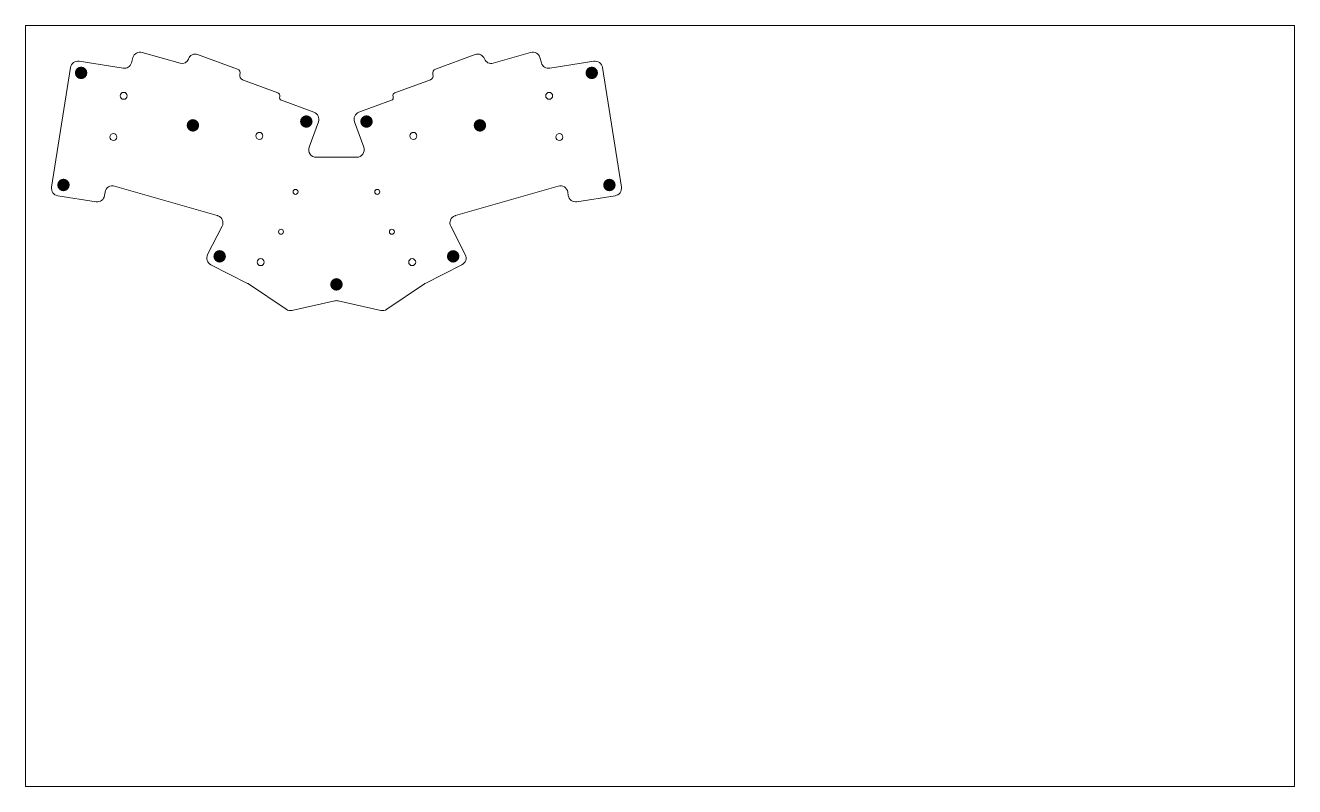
# Paper-space layout 'Layout1' of a CAD drawing. Header units: millimetres. Extents: x 0 to 508, y 0 to 305.
# The model-space entities are those that its viewports show. They can reach past a viewport. Long polylines and large blocks are cut down to what shows.
import ezdxf

# ---------------------------------------------------------------- set-up
doc = ezdxf.new("R2010")
doc.units = ezdxf.units.MM
doc.layers.add('Bottom Plate 2', color=7, linetype='Continuous')

msp = doc.modelspace()

# ---------------------------------------------------------------- hatches: boundary and pattern name
at = {"layer": 'Bottom Plate 2', "true_color": 0x000000, "transparency": 33554687}
h = msp.add_hatch(color=18, dxfattribs=at)
edge = h.paths.add_edge_path(flags=0)
edge.add_spline(control_points=[(22.3, 288.27), (23.68, 288.27), (24.8, 287.15), (24.8, 285.77), (24.8, 284.39), (23.68, 283.27), (22.3, 283.27), (20.92, 283.27), (19.8, 284.39), (19.8, 285.77), (19.8, 287.15), (20.92, 288.27), (22.3, 288.27)], knot_values=[0, 0, 0, 0, 1, 1, 1, 2, 2, 2, 3, 3, 3, 4, 4, 4, 4], degree=3, periodic=1)
h = msp.add_hatch(color=18, dxfattribs=at)
edge = h.paths.add_edge_path(flags=0)
edge.add_spline(control_points=[(226.68, 288.27), (228.06, 288.27), (229.18, 287.15), (229.18, 285.77), (229.18, 284.39), (228.06, 283.27), (226.68, 283.27), (225.3, 283.27), (224.18, 284.39), (224.18, 285.77), (224.18, 287.15), (225.3, 288.27), (226.68, 288.27)], knot_values=[0, 0, 0, 0, 1, 1, 1, 2, 2, 2, 3, 3, 3, 4, 4, 4, 4], degree=3, periodic=1)
h = msp.add_hatch(color=18, dxfattribs=at)
edge = h.paths.add_edge_path(flags=0)
edge.add_spline(control_points=[(67.05, 267.26), (68.43, 267.26), (69.55, 266.14), (69.55, 264.76), (69.55, 263.38), (68.43, 262.26), (67.05, 262.26), (65.67, 262.26), (64.55, 263.38), (64.55, 264.76), (64.55, 266.14), (65.67, 267.26), (67.05, 267.26)], knot_values=[0, 0, 0, 0, 1, 1, 1, 2, 2, 2, 3, 3, 3, 4, 4, 4, 4], degree=3, periodic=1)
h = msp.add_hatch(color=18, dxfattribs=at)
edge = h.paths.add_edge_path(flags=0)
edge.add_spline(control_points=[(112.44, 268.79), (113.82, 268.79), (114.94, 267.67), (114.94, 266.29), (114.94, 264.91), (113.82, 263.79), (112.44, 263.79), (111.06, 263.79), (109.94, 264.91), (109.94, 266.29), (109.94, 267.67), (111.06, 268.79), (112.44, 268.79)], knot_values=[0, 0, 0, 0, 1, 1, 1, 2, 2, 2, 3, 3, 3, 4, 4, 4, 4], degree=3, periodic=1)
h = msp.add_hatch(color=18, dxfattribs=at)
edge = h.paths.add_edge_path(flags=0)
edge.add_spline(control_points=[(136.54, 268.79), (137.91, 268.79), (139.04, 267.67), (139.04, 266.29), (139.04, 264.91), (137.91, 263.79), (136.54, 263.79), (135.16, 263.79), (134.04, 264.91), (134.04, 266.29), (134.04, 267.67), (135.16, 268.79), (136.54, 268.79)], knot_values=[0, 0, 0, 0, 1, 1, 1, 2, 2, 2, 3, 3, 3, 4, 4, 4, 4], degree=3, periodic=1)
h = msp.add_hatch(color=18, dxfattribs=at)
edge = h.paths.add_edge_path(flags=0)
edge.add_spline(control_points=[(181.93, 267.26), (183.31, 267.26), (184.43, 266.14), (184.43, 264.76), (184.43, 263.38), (183.31, 262.26), (181.93, 262.26), (180.55, 262.26), (179.43, 263.38), (179.43, 264.76), (179.43, 266.14), (180.55, 267.26), (181.93, 267.26)], knot_values=[0, 0, 0, 0, 1, 1, 1, 2, 2, 2, 3, 3, 3, 4, 4, 4, 4], degree=3, periodic=1)
h = msp.add_hatch(color=18, dxfattribs=at)
edge = h.paths.add_edge_path(flags=0)
edge.add_spline(control_points=[(15.24, 243.39), (16.62, 243.39), (17.74, 242.27), (17.74, 240.89), (17.74, 239.51), (16.62, 238.39), (15.24, 238.39), (13.86, 238.39), (12.74, 239.51), (12.74, 240.89), (12.74, 242.27), (13.86, 243.39), (15.24, 243.39)], knot_values=[0, 0, 0, 0, 1, 1, 1, 2, 2, 2, 3, 3, 3, 4, 4, 4, 4], degree=3, periodic=1)
h = msp.add_hatch(color=18, dxfattribs=at)
edge = h.paths.add_edge_path(flags=0)
edge.add_spline(control_points=[(233.74, 243.39), (235.12, 243.39), (236.24, 242.27), (236.24, 240.89), (236.24, 239.51), (235.12, 238.39), (233.74, 238.39), (232.36, 238.39), (231.24, 239.51), (231.24, 240.89), (231.24, 242.27), (232.36, 243.39), (233.74, 243.39)], knot_values=[0, 0, 0, 0, 1, 1, 1, 2, 2, 2, 3, 3, 3, 4, 4, 4, 4], degree=3, periodic=1)
h = msp.add_hatch(color=18, dxfattribs=at)
edge = h.paths.add_edge_path(flags=0)
edge.add_spline(control_points=[(77.76, 214.82), (79.14, 214.82), (80.26, 213.7), (80.26, 212.32), (80.26, 210.94), (79.14, 209.82), (77.76, 209.82), (76.38, 209.82), (75.26, 210.94), (75.26, 212.32), (75.26, 213.7), (76.38, 214.82), (77.76, 214.82)], knot_values=[0, 0, 0, 0, 1, 1, 1, 2, 2, 2, 3, 3, 3, 4, 4, 4, 4], degree=3, periodic=1)
h = msp.add_hatch(color=18, dxfattribs=at)
edge = h.paths.add_edge_path(flags=0)
edge.add_spline(control_points=[(171.22, 214.82), (172.6, 214.82), (173.72, 213.7), (173.72, 212.32), (173.72, 210.94), (172.6, 209.82), (171.22, 209.82), (169.84, 209.82), (168.72, 210.94), (168.72, 212.32), (168.72, 213.7), (169.84, 214.82), (171.22, 214.82)], knot_values=[0, 0, 0, 0, 1, 1, 1, 2, 2, 2, 3, 3, 3, 4, 4, 4, 4], degree=3, periodic=1)
h = msp.add_hatch(color=18, dxfattribs=at)
edge = h.paths.add_edge_path(flags=0)
edge.add_spline(control_points=[(124.5, 203.59), (125.88, 203.59), (127, 202.47), (127, 201.09), (127, 199.71), (125.88, 198.59), (124.5, 198.59), (123.12, 198.59), (122, 199.71), (122, 201.09), (122, 202.47), (123.12, 203.59), (124.5, 203.59)], knot_values=[0, 0, 0, 0, 1, 1, 1, 2, 2, 2, 3, 3, 3, 4, 4, 4, 4], degree=3, periodic=1)

# ---------------------------------------------------------------- linework, layer by layer
at = {"layer": 'Bottom Plate 2', "color": 144, "linetype": 'Continuous', "lineweight": 15, "true_color": 0x0072b2}
msp.add_open_spline([(77.11, 228.56), (77.92, 228.26), (78.55, 227.64), (78.87, 226.84), (79.18, 226.04), (79.13, 225.15), (78.74, 224.38), (78.74, 224.38), (72.95, 213.01), (72.95, 213.01), (72.2, 211.53), (72.78, 209.72), (74.26, 208.97), (74.26, 208.97), (88.95, 201.48), (88.95, 201.48), (89.06, 201.43), (89.17, 201.37), (89.27, 201.3), (89.27, 201.3), (104.35, 191.12), (104.35, 191.12), (105.04, 190.66), (105.88, 190.5), (106.69, 190.68), (106.69, 190.68), (123.85, 194.51), (123.85, 194.51), (124.28, 194.61), (124.72, 194.61), (125.15, 194.51), (125.15, 194.51), (142.31, 190.68), (142.31, 190.68), (143.12, 190.5), (143.96, 190.66), (144.65, 191.12), (144.65, 191.12), (159.73, 201.3), (159.73, 201.3), (159.83, 201.37), (159.94, 201.43), (160.05, 201.48), (160.05, 201.48), (174.74, 208.97), (174.74, 208.97), (176.22, 209.72), (176.81, 211.53), (176.05, 213.01), (176.05, 213.01), (170.26, 224.39), (170.26, 224.39), (169.87, 225.15), (169.82, 226.05), (170.14, 226.85), (170.45, 227.65), (171.1, 228.27), (171.9, 228.57), (171.9, 228.57), (172.01, 228.6), (172.01, 228.6), (172.08, 228.63), (172.14, 228.65), (172.21, 228.67), (172.21, 228.67), (213.29, 240.45), (213.29, 240.45), (214.12, 240.69), (215, 240.56), (215.73, 240.1), (216.45, 239.63), (216.95, 238.88), (217.08, 238.03), (217.08, 238.03), (217.3, 236.67), (217.3, 236.67), (217.55, 235.03), (219.09, 233.92), (220.73, 234.18), (220.73, 234.18), (236.04, 236.6), (236.04, 236.6), (237.67, 236.86), (238.79, 238.4), (238.53, 240.03), (238.53, 240.03), (230.94, 287.94), (230.94, 287.94), (230.82, 288.72), (230.39, 289.43), (229.74, 289.89), (229.1, 290.36), (228.3, 290.55), (227.51, 290.43), (227.51, 290.43), (209.9, 287.64), (209.9, 287.64), (208.41, 287.4), (206.97, 288.32), (206.55, 289.78), (206.55, 289.78), (205.94, 291.92), (205.94, 291.92), (205.48, 293.51), (203.82, 294.43), (202.23, 293.97), (202.23, 293.97), (187.18, 289.66), (187.18, 289.66), (185.75, 289.25), (184.24, 290.02), (183.73, 291.42), (183.73, 291.42), (183.73, 291.42), (183.73, 291.42), (183.47, 292.13), (182.94, 292.71), (182.25, 293.03), (181.57, 293.35), (180.78, 293.39), (180.07, 293.13), (180.07, 293.13), (164.13, 287.33), (164.13, 287.33), (163.26, 287.01), (162.81, 286.04), (163.13, 285.17), (163.13, 285.17), (163.13, 285.16), (163.13, 285.16), (163.45, 284.29), (162.99, 283.32), (162.12, 283), (162.12, 283), (147.9, 277.83), (147.9, 277.83), (147.29, 277.6), (146.97, 276.92), (147.2, 276.31), (147.2, 276.31), (147.2, 276.31), (147.2, 276.31), (147.42, 275.69), (147.1, 275.01), (146.49, 274.79), (146.49, 274.79), (133.51, 270.06), (133.51, 270.06), (131.95, 269.49), (131.15, 267.77), (131.71, 266.22), (131.71, 266.22), (135.42, 256.04), (135.42, 256.04), (135.75, 255.12), (135.62, 254.09), (135.05, 253.29), (134.49, 252.49), (133.58, 252.01), (132.6, 252.01), (132.6, 252.01), (116.4, 252.01), (116.4, 252.01), (115.42, 252.01), (114.51, 252.49), (113.95, 253.29), (113.38, 254.09), (113.25, 255.12), (113.58, 256.04), (113.58, 256.04), (117.29, 266.22), (117.29, 266.22), (117.85, 267.77), (117.05, 269.49), (115.49, 270.06), (115.49, 270.06), (102.51, 274.79), (102.51, 274.79), (101.9, 275.01), (101.58, 275.69), (101.8, 276.31), (101.8, 276.31), (101.81, 276.31), (101.81, 276.31), (102.03, 276.92), (101.71, 277.6), (101.1, 277.83), (101.1, 277.83), (86.88, 283), (86.88, 283), (86.01, 283.32), (85.56, 284.29), (85.87, 285.16), (85.87, 285.16), (85.87, 285.17), (85.87, 285.17), (86.19, 286.04), (85.74, 287.01), (84.87, 287.33), (84.87, 287.33), (68.93, 293.13), (68.93, 293.13), (68.22, 293.39), (67.43, 293.35), (66.75, 293.03), (66.06, 292.71), (65.53, 292.13), (65.27, 291.42), (65.27, 291.42), (65.23, 291.31), (65.23, 291.31), (64.74, 289.97), (63.3, 289.23), (61.93, 289.63), (61.93, 289.63), (46.77, 293.97), (46.77, 293.97), (46.01, 294.19), (45.19, 294.1), (44.49, 293.71), (43.8, 293.33), (43.28, 292.68), (43.06, 291.92), (43.06, 291.92), (42.45, 289.78), (42.45, 289.78), (42.03, 288.32), (40.59, 287.4), (39.1, 287.64), (39.1, 287.64), (21.49, 290.43), (21.49, 290.43), (20.7, 290.55), (19.9, 290.36), (19.26, 289.89), (18.61, 289.43), (18.18, 288.72), (18.06, 287.94), (18.06, 287.94), (10.47, 240.03), (10.47, 240.03), (10.21, 238.4), (11.33, 236.86), (12.96, 236.6), (12.96, 236.6), (28.27, 234.18), (28.27, 234.18), (29.91, 233.92), (31.45, 235.03), (31.7, 236.67), (31.7, 236.67), (31.92, 238.03), (31.92, 238.03), (32.06, 238.88), (32.55, 239.63), (33.27, 240.1), (34, 240.56), (34.88, 240.69), (35.71, 240.45), (35.71, 240.45), (76.78, 228.67), (76.78, 228.67), (76.86, 228.65), (76.93, 228.63), (77, 228.6), (77, 228.6), (77.11, 228.56), (77.11, 228.56)], degree=3, knots=[0, 0, 0, 0, 1, 1, 1, 2, 2, 2, 3, 3, 3, 4, 4, 4, 5, 5, 5, 6, 6, 6, 7, 7, 7, 8, 8, 8, 9, 9, 9, 10, 10, 10, 11, 11, 11, 12, 12, 12, 13, 13, 13, 14, 14, 14, 15, 15, 15, 16, 16, 16, 17, 17, 17, 18, 18, 18, 19, 19, 19, 20, 20, 20, 21, 21, 21, 22, 22, 22, 23, 23, 23, 24, 24, 24, 25, 25, 25, 26, 26, 26, 27, 27, 27, 28, 28, 28, 29, 29, 29, 30, 30, 30, 31, 31, 31, 32, 32, 32, 33, 33, 33, 34, 34, 34, 35, 35, 35, 36, 36, 36, 37, 37, 37, 38, 38, 38, 39, 39, 39, 40, 40, 40, 41, 41, 41, 42, 42, 42, 43, 43, 43, 44, 44, 44, 45, 45, 45, 46, 46, 46, 47, 47, 47, 48, 48, 48, 49, 49, 49, 50, 50, 50, 51, 51, 51, 52, 52, 52, 53, 53, 53, 54, 54, 54, 55, 55, 55, 56, 56, 56, 57, 57, 57, 58, 58, 58, 59, 59, 59, 60, 60, 60, 61, 61, 61, 62, 62, 62, 63, 63, 63, 64, 64, 64, 65, 65, 65, 66, 66, 66, 67, 67, 67, 68, 68, 68, 69, 69, 69, 70, 70, 70, 71, 71, 71, 72, 72, 72, 73, 73, 73, 74, 74, 74, 75, 75, 75, 76, 76, 76, 77, 77, 77, 78, 78, 78, 79, 79, 79, 80, 80, 80, 81, 81, 81, 82, 82, 82, 83, 83, 83, 84, 84, 84, 85, 85, 85, 86, 86, 86, 87, 87, 87, 88, 88, 88, 89, 89, 89, 89], dxfattribs=at)
at = {"layer": 'Bottom Plate 2', "color": 18, "linetype": 'Continuous', "lineweight": 20, "true_color": 0x000000}
for points in [[(39.34, 277.99), (40.11, 277.99), (40.74, 277.36), (40.74, 276.59), (40.74, 275.82), (40.11, 275.19), (39.34, 275.19), (38.56, 275.19), (37.94, 275.82), (37.94, 276.59), (37.94, 277.36), (38.56, 277.99), (39.34, 277.99)], [(209.64, 277.99), (210.42, 277.99), (211.04, 277.36), (211.04, 276.59), (211.04, 275.82), (210.42, 275.19), (209.64, 275.19), (208.87, 275.19), (208.24, 275.82), (208.24, 276.59), (208.24, 277.36), (208.87, 277.99), (209.64, 277.99)], [(35.23, 261.48), (36, 261.48), (36.63, 260.85), (36.63, 260.08), (36.63, 259.31), (36, 258.68), (35.23, 258.68), (34.45, 258.68), (33.83, 259.31), (33.83, 260.08), (33.83, 260.85), (34.45, 261.48), (35.23, 261.48)], [(93.67, 261.96), (94.45, 261.96), (95.07, 261.34), (95.07, 260.56), (95.07, 259.79), (94.45, 259.16), (93.67, 259.16), (92.9, 259.16), (92.27, 259.79), (92.27, 260.56), (92.27, 261.34), (92.9, 261.96), (93.67, 261.96)], [(155.31, 261.96), (156.08, 261.96), (156.71, 261.34), (156.71, 260.56), (156.71, 259.79), (156.08, 259.16), (155.31, 259.16), (154.53, 259.16), (153.91, 259.79), (153.91, 260.56), (153.91, 261.34), (154.53, 261.96), (155.31, 261.96)], [(213.75, 261.48), (214.52, 261.48), (215.15, 260.85), (215.15, 260.08), (215.15, 259.31), (214.52, 258.68), (213.75, 258.68), (212.98, 258.68), (212.35, 259.31), (212.35, 260.08), (212.35, 260.85), (212.98, 261.48), (213.75, 261.48)], [(108.13, 239.14), (108.68, 239.14), (109.13, 238.7), (109.13, 238.14), (109.13, 237.59), (108.68, 237.14), (108.13, 237.14), (107.57, 237.14), (107.13, 237.59), (107.13, 238.14), (107.13, 238.7), (107.57, 239.14), (108.13, 239.14)], [(140.85, 239.14), (141.4, 239.14), (141.85, 238.7), (141.85, 238.14), (141.85, 237.59), (141.4, 237.14), (140.85, 237.14), (140.3, 237.14), (139.85, 237.59), (139.85, 238.14), (139.85, 238.7), (140.3, 239.14), (140.85, 239.14)], [(102.31, 223.17), (102.86, 223.17), (103.31, 222.72), (103.31, 222.17), (103.31, 221.62), (102.86, 221.17), (102.31, 221.17), (101.76, 221.17), (101.31, 221.62), (101.31, 222.17), (101.31, 222.72), (101.76, 223.17), (102.31, 223.17)], [(146.67, 223.17), (147.22, 223.17), (147.67, 222.72), (147.67, 222.17), (147.67, 221.62), (147.22, 221.17), (146.67, 221.17), (146.11, 221.17), (145.67, 221.62), (145.67, 222.17), (145.67, 222.72), (146.11, 223.17), (146.67, 223.17)], [(94.17, 211.4), (94.95, 211.4), (95.57, 210.77), (95.57, 210), (95.57, 209.22), (94.95, 208.6), (94.17, 208.6), (93.4, 208.6), (92.77, 209.22), (92.77, 210), (92.77, 210.77), (93.4, 211.4), (94.17, 211.4)], [(154.81, 211.4), (155.58, 211.4), (156.21, 210.77), (156.21, 210), (156.21, 209.22), (155.58, 208.6), (154.81, 208.6), (154.03, 208.6), (153.41, 209.22), (153.41, 210), (153.41, 210.77), (154.03, 211.4), (154.81, 211.4)]]:
    msp.add_open_spline(points, degree=3, knots=[0, 0, 0, 0, 1, 1, 1, 2, 2, 2, 3, 3, 3, 4, 4, 4, 4], dxfattribs=at)

psp = doc.layouts.get("Layout1")

# ---------------------------------------------------------------- viewports
at = {"layer": '0'}
psp.add_viewport(center=(254, 152.4), size=(508, 304.8), view_center_point=(254, 152.4), view_height=304.8, dxfattribs=at)

doc.saveas('drawing.dxf')
